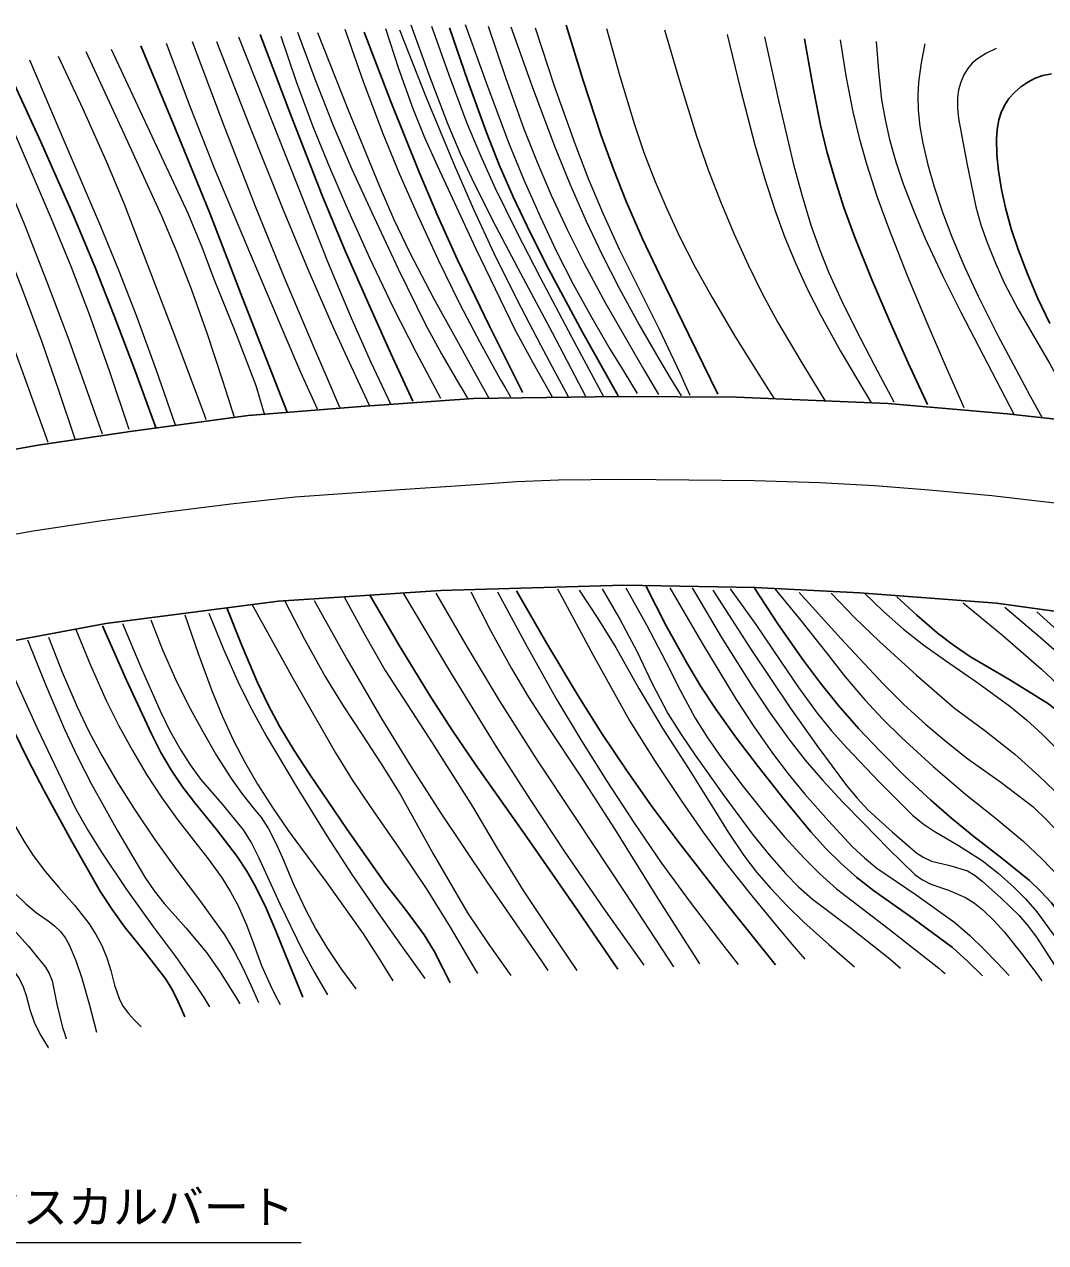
# Model space of a CAD drawing. Units: millimetres, scale not verified. Extents: x 40000 to 680000, y 20000 to 380000.
# Drawn here: x 175674 to 232054, y 266154 to 333396 of the extents above; entities that cross this region are included whole.
import ezdxf
from ezdxf.enums import TextEntityAlignment as Align

# ---------------------------------------------------------------- set-up
doc = ezdxf.new("R2010")
doc.units = ezdxf.units.MM
doc.header["$LTSCALE"] = 1000
doc.linetypes.add('CHAIN', pattern=[18.5, 12, -1.5, 3.5, -1.5])
for name, color, linetype, lineweight in [('M-BGD-EXST', 7, 'Continuous', 25), ('M-BGD-RSTR', 7, 'Continuous', 13), ('M-BMK', 2, 'CHAIN', 13), ('M-STR-HTXT', 7, 'Continuous', 13), ('M-STR-STR1', 1, 'Continuous', 25)]:
    doc.layers.add(name, color=color, linetype=linetype, lineweight=lineweight)
doc.styles.add('ＭＳ ゴシック', font='')
doc.styles.get('ＭＳ ゴシック').set_extended_font_data('MS Gothic')

msp = doc.modelspace()

# ---------------------------------------------------------------- linework, layer by layer
at = {"layer": 'M-BGD-EXST'}
for points in [[(194432, 332969), (195918, 329091), (197463, 325229), (198497, 322801), (199586, 320399), (201329, 316777), (203131, 313171), (203154, 313126), (203181, 313073)], [(199136, 333204), (200128, 330307), (201179, 327423), (201889, 325642), (202655, 323883), (203610, 321868), (204624, 319870), (206510, 316364), (208449, 312885)], [(205580, 333345), (206522, 330293), (207523, 327254), (208192, 325403), (208917, 323576), (209802, 321555), (210746, 319548), (212355, 316262), (213952, 312979)], [(182097, 332216), (184025, 327615), (185905, 322984), (187703, 318335), (189517, 313681), (189852, 312836), (190187, 311991)], [(188694, 332828), (190379, 328378), (192119, 323951), (193391, 320899), (194722, 317861), (195911, 315229), (197113, 312602)], [(218750, 332593), (219161, 330214), (219633, 327840), (219983, 326373), (220391, 324922), (220920, 323296), (221506, 321688), (222443, 319354), (223437, 317038), (224471, 314722), (225523, 312414)], [(174712, 330993), (176585, 326912), (178406, 322799), (179546, 320070), (180634, 317309), (181800, 314213), (182944, 311097)], [(232369, 330662), (231899, 330570), (231474, 330422), (231062, 330213), (230678, 329950), (230329, 329639), (230030, 329296), (229776, 328910), (229594, 328533), (229464, 328124), (229371, 327593), (229336, 327051), (229362, 326187), (229448, 325315), (229611, 324290), (229833, 323275), (230155, 322114), (230537, 320961), (231045, 319629), (231613, 318306), (232292, 316888)], [(202844, 302133), (204513, 299219), (206240, 296328), (207551, 294259), (208913, 292223), (210337, 290207), (211816, 288219), (214456, 284833), (217143, 281484)], [(209993, 302368), (211090, 300242), (212238, 298149), (213013, 296858), (213843, 295591), (214980, 293998), (216175, 292428), (217610, 290606), (219090, 288824), (219905, 287932), (220769, 287078), (221637, 286315), (222545, 285596), (224749, 284046), (226916, 282447), (227753, 281679), (228572, 280872)], [(215986, 302274), (217309, 300259), (218680, 298280), (219616, 297036), (220599, 295828), (221746, 294521), (222939, 293254), (224306, 291891), (225712, 290572), (226879, 289555), (228091, 288577), (229641, 287383), (231158, 286139), (231790, 285542), (232377, 284904), (234172, 282525), (236013, 280186), (236133, 280039), (236259, 279885)], [(194754, 301897), (196405, 299062), (198107, 296260), (199319, 294390), (200586, 292546), (203418, 288539), (206201, 284499), (207317, 282877), (208441, 281249)], [(223841, 301803), (224935, 300781), (226068, 299806), (226967, 299125), (227911, 298487), (230085, 297210), (232219, 295887), (232953, 295302), (233657, 294663), (234518, 293785), (235334, 292866), (236685, 291270), (238086, 289707), (241556, 286125), (245048, 282559), (246089, 281647), (247170, 280780), (248649, 279689), (250175, 278637), (251187, 277965), (252204, 277298)], [(186852, 301192), (187671, 299120), (188547, 297068), (189135, 295834), (189780, 294620), (190562, 293322), (191396, 292052), (193490, 288963), (195630, 285916), (196717, 284547), (197752, 283147), (198288, 282248), (198778, 281307), (198978, 280902), (199175, 280496)], [(179984, 300204), (181306, 297208), (182686, 294229), (183213, 293208), (183792, 292218), (184409, 291310), (185082, 290428), (186280, 288964), (187426, 287470), (187955, 286656), (188437, 285802), (189015, 284616), (189539, 283403), (190294, 281551), (191038, 279697)], [(173192, 298934), (174098, 296692), (175059, 294477), (175880, 292778), (176759, 291096), (178289, 288296), (179877, 285516), (180513, 284535), (181206, 283577), (182367, 282150), (183475, 280695), (183850, 280088), (184173, 279451), (184352, 279040), (184527, 278615)]]:
    msp.add_lwpolyline(points, dxfattribs=at)
at = {"layer": 'M-BGD-RSTR'}
for points in [[(190752, 332972), (191703, 330381), (192714, 327805), (193760, 325395), (194861, 323008), (196315, 319903), (197821, 316826), (198699, 315202), (199634, 313598), (199891, 313169), (200153, 312733)], [(191861, 332939), (193528, 328712), (195252, 324505), (196078, 322630), (196959, 320782), (198267, 318277), (199634, 315791), (200461, 314299), (201295, 312798)], [(193363, 333135), (194381, 330249), (195459, 327375), (196386, 325119), (197373, 322877), (198520, 320400), (199721, 317950), (200816, 315851), (201961, 313783), (202232, 313307), (202503, 312831)], [(195605, 333168), (196331, 330952), (197113, 328759), (197766, 327149), (198474, 325561), (200583, 321049), (202747, 316562), (203762, 314693), (204810, 312831)], [(196388, 333102), (197861, 329363), (199392, 325638), (200463, 323193), (201593, 320765), (202862, 318205), (204189, 315663), (204938, 314262), (205692, 312863)], [(197009, 333364), (197994, 330634), (199034, 327929), (199735, 326264), (200496, 324614), (201678, 322267), (202919, 319936), (204811, 316389), (206671, 312831)], [(198151, 333298), (199102, 330610), (200108, 327945), (200848, 326165), (201648, 324400), (202859, 321921), (204129, 319458), (205880, 316155), (207650, 312863)], [(200012, 333396), (201180, 330129), (202408, 326874), (203247, 324818), (204141, 322786), (205033, 320905), (205978, 319052), (206974, 317238), (208021, 315454), (208760, 314242), (209511, 313027)], [(201285, 333298), (202240, 330456), (203250, 327636), (203979, 325787), (204764, 323960), (205645, 322066), (206584, 320190), (207762, 317999), (208998, 315828), (209836, 314397), (210686, 312961)], [(202525, 333266), (203704, 329959), (204943, 326665), (205786, 324590), (206684, 322538), (207564, 320674), (208501, 318829), (209612, 316807), (210780, 314806), (211349, 313854), (211927, 312896)], [(203864, 333200), (204930, 330007), (206054, 326828), (206800, 324888), (207601, 322972), (208513, 320996), (209484, 319034), (210696, 316610), (211852, 314163), (212135, 313546), (212416, 312929)], [(207814, 333168), (208548, 330533), (209339, 327919), (209879, 326330), (210478, 324753), (211136, 323209), (211849, 321688), (212714, 319994), (213637, 318318), (214901, 316182), (216219, 314071), (216632, 313422), (217052, 312765)], [(211013, 333102), (211871, 330159), (212788, 327233), (213432, 325372), (214134, 323531), (214852, 321814), (215624, 320121), (216412, 318537), (217253, 316981), (218530, 314799), (219859, 312635)], [(183505, 332352), (184807, 328882), (186169, 325424), (188106, 320829), (190045, 316222), (190919, 314195), (191829, 312178)], [(184941, 332449), (186644, 327900), (188407, 323362), (190010, 319428), (191668, 315516), (192365, 313900), (193069, 312276)], [(186279, 332449), (188096, 327803), (189956, 323163), (191324, 319888), (192747, 316636), (193716, 314507), (194701, 312374)], [(187487, 332711), (189331, 328079), (191168, 323432), (192408, 320309), (193708, 317200), (194790, 314795), (195909, 312406)], [(189838, 332743), (190685, 330247), (191592, 327763), (192511, 325505), (193490, 323259), (194727, 320519), (196018, 317805), (197310, 315279), (198651, 312765)], [(214477, 332841), (215208, 329792), (215998, 326755), (216533, 324920), (217125, 323102), (217661, 321636), (218257, 320185), (218910, 318770), (219622, 317371), (220737, 315359), (221907, 313374), (222158, 312955), (222409, 312537)], [(216533, 332711), (217303, 329187), (218134, 325669), (218587, 323986), (219100, 322314), (219563, 320995), (220086, 319688), (220796, 318124), (221562, 316583), (222614, 314571), (223682, 312570)], [(220712, 332547), (221032, 330552), (221413, 328561), (221759, 327124), (222166, 325692), (222742, 323922), (223379, 322160), (224404, 319542), (225487, 316940), (226501, 314593), (227534, 312243)], [(222703, 332449), (222822, 330835), (223000, 329229), (223187, 328139), (223436, 327049), (223784, 325817), (224191, 324600), (224773, 323080), (225410, 321585), (226364, 319534), (227375, 317504), (228837, 314674), (230309, 311851)], [(225380, 332319), (225174, 331265), (225030, 330208), (224994, 329443), (225019, 328666), (225114, 327760), (225271, 326846), (225554, 325636), (225896, 324435), (226359, 323038), (226878, 321665), (227572, 320021), (228320, 318400), (229406, 316230), (230547, 314083), (231190, 312905), (231843, 311721)], [(177531, 331633), (178899, 328740), (180216, 325815), (181158, 323534), (182048, 321219), (183842, 316576), (185577, 311919), (185633, 311759), (185692, 311590)], [(179065, 331895), (181164, 327371), (183247, 322827), (184088, 320828), (184873, 318807), (185762, 316312), (186598, 313787), (186928, 312759), (187259, 311721)], [(180469, 332025), (182579, 327508), (184691, 322979), (185450, 321154), (186158, 319296), (187331, 316386), (188445, 313461), (188689, 312658), (188924, 311851)], [(229330, 332058), (228788, 331801), (228285, 331496), (228000, 331252), (227755, 330961), (227538, 330606), (227368, 330212), (227248, 329780), (227188, 329333), (227187, 328766), (227247, 328198), (227695, 325728), (228191, 323328), (228474, 322338), (228821, 321348), (229278, 320208), (229790, 319093), (230519, 317704), (231307, 316334), (232289, 314659), (233217, 312957), (233549, 312276), (233867, 311590)], [(172036, 330898), (173876, 326650), (175660, 322380), (176920, 319191), (178124, 315981), (179053, 313393), (179969, 310789)], [(173440, 331159), (175325, 326933), (177160, 322674), (178232, 320044), (179247, 317393), (180366, 314235), (181438, 311050)], [(175964, 331438), (177911, 326848), (179873, 322252), (180893, 319786), (181857, 317297), (182942, 314309), (183994, 311296)], [(169001, 330408), (170697, 326556), (172338, 322680), (173613, 319476), (174835, 316240), (175908, 313294), (176966, 310332)], [(170665, 330571), (172620, 325983), (174532, 321366), (175610, 318633), (176631, 315878), (177562, 313208), (178467, 310528)], [(196588, 302000), (199149, 297722), (201761, 293466), (203607, 290568), (205502, 287703), (207664, 284570), (209867, 281465)], [(198391, 302000), (200111, 299020), (201882, 296072), (203970, 292805), (206115, 289562), (208823, 285480), (211507, 281383)], [(200317, 302082), (201412, 299948), (202558, 297844), (203513, 296253), (204520, 294691), (206413, 291854), (208254, 288985), (210580, 285253), (212941, 281547)], [(201793, 302082), (203407, 299081), (205072, 296112), (206423, 293858), (207832, 291626), (209317, 289348), (210856, 287097), (212477, 284880), (214153, 282690), (214613, 282098), (215073, 281506)], [(205113, 302246), (207075, 298582), (209094, 294940), (210505, 292710), (211972, 290504), (213125, 288834), (214331, 287192), (215826, 285294), (217377, 283425), (218068, 282608), (218762, 281793)], [(206302, 302164), (207341, 300597), (208329, 298998), (209597, 296740), (210916, 294515), (212344, 292331), (213723, 290113), (214534, 288804), (215395, 287529), (216100, 286610), (216859, 285720), (217757, 284766), (218703, 283848), (220092, 282601), (221508, 281383)], [(207572, 302246), (208560, 300521), (209496, 298768), (210322, 297046), (211199, 295355), (211925, 294198), (212709, 293063), (214284, 290834), (215913, 288635), (216783, 287558), (217698, 286520), (218413, 285793), (219174, 285104), (221331, 283485), (223459, 281811), (223755, 281557), (224049, 281301)], [(208884, 302287), (210013, 300262), (211090, 298209), (211874, 296646), (212714, 295106), (213408, 293999), (214159, 292915), (215358, 291324), (216609, 289763), (217640, 288556), (218723, 287379), (219593, 286510), (220502, 285686), (223344, 283520), (226152, 281305), (226330, 281159), (226508, 281014)], [(211302, 302287), (213106, 299199), (214966, 296135), (215942, 294638), (216974, 293166), (217845, 292024), (218768, 290912), (220059, 289436), (221397, 287997), (222045, 287389), (222737, 286822), (224907, 285346), (227041, 283820), (227869, 283102), (228666, 282330), (229354, 281617), (230033, 280891)], [(212532, 302287), (214165, 299563), (215848, 296872), (216838, 295386), (217878, 293934), (218785, 292781), (219746, 291658), (220856, 290458), (222014, 289296), (223399, 287868), (224837, 286471), (225259, 286179), (225711, 285941), (226682, 285603), (227638, 285207), (228123, 284896), (228578, 284531), (229198, 283931), (229775, 283288), (230720, 282116), (231615, 280909), (231726, 280757), (231837, 280604)], [(213679, 302164), (215782, 298910), (217941, 295680), (219476, 293515), (221067, 291377), (221640, 290688), (222264, 290033), (223574, 288830), (224949, 287648), (225333, 287404), (225752, 287210), (226757, 286973), (227734, 286678), (228155, 286418), (228549, 286102), (229602, 285169), (230595, 284209), (231106, 283604), (231580, 282951), (232385, 281720), (233189, 280481)], [(214636, 302246), (216058, 300264), (217437, 298238), (218415, 296787), (219440, 295375), (220232, 294403), (221072, 293468), (222862, 291588), (224704, 289741), (225287, 289276), (225904, 288859), (227240, 288079), (228554, 287243), (229436, 286539), (230289, 285780), (230946, 285122), (231564, 284416), (232983, 282461), (234449, 280545), (234626, 280329), (234802, 280113)], [(217096, 302246), (218547, 300492), (219951, 298702), (220991, 297386), (222077, 296109), (223063, 295052), (224093, 294035), (225843, 292441), (227641, 290886), (229241, 289628), (230803, 288323), (231846, 287332), (232847, 286298), (234102, 284898), (235319, 283452), (236914, 281466), (238491, 279457)], [(218448, 302041), (220742, 299502), (223081, 297003), (224230, 295861), (225421, 294762), (226575, 293789), (227766, 292865), (229581, 291572), (231354, 290233), (232164, 289444), (232930, 288613), (234588, 286689), (236289, 284807), (239064, 282000), (241852, 279211)], [(220211, 302000), (221523, 300645), (222884, 299327), (224932, 297467), (227020, 295653), (228699, 294416), (230349, 293124), (231675, 291924), (232959, 290680), (234701, 288876), (236399, 287029), (238654, 284570), (240953, 282152), (242048, 281073), (243191, 280031), (244254, 279139), (245336, 278268)], [(222055, 302000), (223107, 300991), (224205, 300021), (225338, 299136), (226517, 298292), (228315, 297056), (230081, 295769), (231004, 295009), (231889, 294203), (233288, 292806), (234653, 291358), (237516, 288192), (240422, 285067), (242161, 283273), (243941, 281522), (245127, 280439), (246361, 279394), (247239, 278684), (248123, 277981)], [(188226, 301385), (190508, 297269), (192844, 293180), (193776, 291689), (194763, 290224), (196355, 287950), (197898, 285641), (199186, 283571), (200421, 281472), (200551, 281247), (200686, 281014)], [(190030, 301590), (191136, 299470), (192299, 297373), (193273, 295781), (194303, 294212), (195380, 292577), (196411, 290902), (198250, 287614), (200140, 284358), (201310, 282609), (202531, 280891)], [(191669, 301590), (193511, 298305), (195409, 295041), (196992, 292470), (198631, 289922), (201205, 286075), (203834, 282254), (204204, 281720), (204580, 281178)], [(193350, 301754), (194446, 299731), (195593, 297740), (198029, 294000), (200416, 290226), (201789, 287889), (203213, 285584), (204676, 283374), (206179, 281178)], [(227506, 301467), (229683, 299666), (231827, 297812), (234704, 295114), (237548, 292365), (239899, 289983), (242216, 287550), (243680, 286045), (245184, 284585), (246298, 283585), (247460, 282624), (249486, 281077), (251557, 279573), (253894, 277910), (256239, 276260)], [(184540, 300811), (185260, 298680), (186036, 296570), (186592, 295231), (187208, 293906), (187847, 292670), (188543, 291455), (189363, 290165), (190234, 288909), (192333, 286072), (194381, 283202), (195208, 281915), (196017, 280604)], [(185852, 300893), (186667, 298915), (187537, 296963), (188252, 295535), (189026, 294124), (190672, 291355), (192374, 288610), (193752, 286480), (195186, 284376), (196476, 282547), (197779, 280727)], [(229802, 301221), (231774, 299560), (233714, 297847), (235317, 296342), (236879, 294795), (240305, 291171), (243732, 287532), (245038, 286237), (246383, 284988), (248085, 283505), (249829, 282066), (251404, 280828), (253014, 279638), (254365, 278710), (255757, 277827), (257606, 276762), (259487, 275748), (259584, 275696), (259681, 275645)], [(231564, 300975), (234780, 298071), (237963, 295117), (240811, 292261), (243704, 289447), (245955, 287289), (248252, 285170), (249445, 284169), (250685, 283208), (253181, 281416), (255718, 279669), (259267, 277279), (262838, 274907)], [(178515, 299991), (179326, 298024), (180193, 296082), (180887, 294687), (181639, 293311), (182424, 292000), (183264, 290712), (184110, 289524), (185006, 288371), (185827, 287337), (186598, 286270), (187062, 285523), (187479, 284738), (187938, 283686), (188346, 282601), (188772, 281459), (189253, 280342), (189515, 279815), (189787, 279293)], [(181097, 300319), (182098, 297917), (183164, 295514), (183712, 294405), (184312, 293328), (184827, 292519), (185396, 291736), (186599, 290359), (187758, 288942), (188205, 288211), (188607, 287438), (189784, 284861), (191011, 282319), (191699, 281067), (192410, 279826)], [(182655, 300524), (183305, 298880), (184010, 297260), (184737, 295802), (185519, 294370), (186276, 293050), (187084, 291764), (187674, 290944), (188312, 290160), (188757, 289595), (189156, 288990), (189560, 288211), (189918, 287391), (190535, 285937), (191209, 284505), (191759, 283464), (192367, 282445), (193147, 281288), (193967, 280154)], [(175851, 299418), (176840, 296951), (177889, 294497), (178605, 292968), (179378, 291459), (180824, 288883), (182332, 286321), (182838, 285580), (183397, 284866), (184583, 283536), (185727, 282163), (186486, 281074), (187197, 279950), (187386, 279642), (187573, 279334)], [(176999, 299581), (177760, 297649), (178580, 295733), (179235, 294374), (179949, 293033), (180810, 291554), (181727, 290097), (182856, 288426), (184034, 286791), (185406, 284984), (186727, 283146), (187257, 282246), (187735, 281313), (188175, 280370), (188598, 279416)], [(174294, 299090), (176370, 294589), (178501, 290116), (179169, 288925), (179890, 287763), (181319, 285654), (182801, 283574), (184013, 281951), (185175, 280295), (185536, 279734), (185893, 279170)], [(172162, 297696), (173223, 294343), (174341, 291009), (174748, 290031), (175211, 289078), (175658, 288287), (176156, 287528), (176844, 286624), (177581, 285756), (178438, 284773), (179250, 283749), (179621, 283170), (179944, 282555), (180222, 281882), (180448, 281174), (180654, 280362), (180917, 279574), (181137, 279182), (181417, 278809), (181755, 278434), (182122, 278063)], [(171384, 295647), (171917, 293049), (172511, 290459), (172776, 289548), (173101, 288647), (173429, 287915), (173811, 287208), (174225, 286568), (174687, 285964), (175196, 285385), (175748, 284848), (176344, 284355), (176979, 283907), (177342, 283643), (177667, 283331), (177937, 282966), (178166, 282553), (178533, 281663), (178844, 280748), (179278, 279260), (179663, 277776)], [(170523, 293720), (170762, 292310), (171063, 290904), (171342, 289914), (171683, 288932), (172087, 287951), (172547, 286993), (173008, 286161), (173520, 285361), (174172, 284492), (174869, 283663), (175876, 282538), (176845, 281363), (177048, 281003), (177200, 280609), (177464, 279309), (177787, 278025), (177882, 277721), (177982, 277407)], [(169826, 291302), (170299, 289876), (170827, 288476), (171323, 287388), (171873, 286325), (172941, 284375), (174060, 282458), (174746, 281613), (175382, 280735), (175606, 280277), (175778, 279786), (175974, 279014), (176227, 278264), (176577, 277592), (176988, 276933), (176993, 276924), (176999, 276916)]]:
    msp.add_lwpolyline(points, dxfattribs=at)
at = {"layer": 'M-BMK'}
msp.add_lwpolyline([(162165, 302579), (166102, 303483), (170061, 304332), (173104, 304914), (176168, 305440), (179843, 305993), (183535, 306488), (187075, 306934), (190622, 307319), (195599, 307665), (200587, 308004), (202869, 308164), (205154, 308264), (208753, 308294), (212362, 308264), (215979, 308217), (219594, 308111), (222606, 307941), (225624, 307711), (229086, 307383), (232552, 306994)], dxfattribs=at)
msp.add_lwpolyline([(162165, 302579), (166102, 303483), (170061, 304332), (173104, 304914), (176168, 305440), (179843, 305993), (183535, 306488), (187075, 306934), (190622, 307319), (195599, 307665), (200587, 308004), (202869, 308164), (205154, 308264), (208753, 308294), (212362, 308264), (215979, 308217), (219594, 308111), (222606, 307941), (225624, 307711), (229086, 307383), (232552, 306994)], dxfattribs=at)
msp.add_lwpolyline([(162165, 302579), (166102, 303483), (170061, 304332), (173104, 304914), (176168, 305440), (179843, 305993), (183535, 306488), (187075, 306934), (190622, 307319), (195599, 307665), (200587, 308004), (202869, 308164), (205154, 308264), (208753, 308294), (212362, 308264), (215979, 308217), (219594, 308111), (222606, 307941), (225624, 307711), (229086, 307383), (232552, 306994)], dxfattribs=at)
msp.add_lwpolyline([(162165, 302579), (166102, 303483), (170061, 304332), (173104, 304914), (176168, 305440), (179843, 305993), (183535, 306488), (187075, 306934), (190622, 307319), (195599, 307665), (200587, 308004), (202869, 308164), (205154, 308264), (208753, 308294), (212362, 308264), (215979, 308217), (219594, 308111), (222606, 307941), (225624, 307711), (229086, 307383), (232552, 306994)], dxfattribs=at)
at = {"layer": 'M-STR-HTXT'}
msp.add_line((167474, 266154), (190958, 266154), dxfattribs=at)
at = {"layer": 'M-STR-STR1'}
for p, q in [((194482, 312329), (200476, 312752)), ((200476, 312752), (208533, 312858)), ((208533, 312858), (214985, 312823)), ((214985, 312823), (223341, 312470)), ((188029, 311800), (194482, 312329)), ((223341, 312470), (229935, 311906)), ((181507, 310919), (188029, 311800)), ((229935, 311906), (236311, 311201)), ((176429, 310179), (181507, 310919)), ((169749, 308957), (176429, 310179)), ((198666, 302150), (189698, 301556)), ((208773, 302447), (198666, 302150)), ((215994, 302315), (208773, 302447)), ((221797, 302018), (215994, 302315)), ((229348, 301458), (221797, 302018)), ((189698, 301556), (180169, 300336)), ((239059, 300106), (229348, 301458)), ((180169, 300336), (172638, 298915))]:
    msp.add_line(p, q, dxfattribs=at)

# ---------------------------------------------------------------- texts
at = {"layer": 'M-STR-HTXT', "style": 'ＭＳ ゴシック'}
msp.add_text('ボックスカルバート', height=1833, dxfattribs=at).set_placement((168074, 266654), align=Align.BOTTOM_LEFT)

doc.saveas('drawing.dxf')
